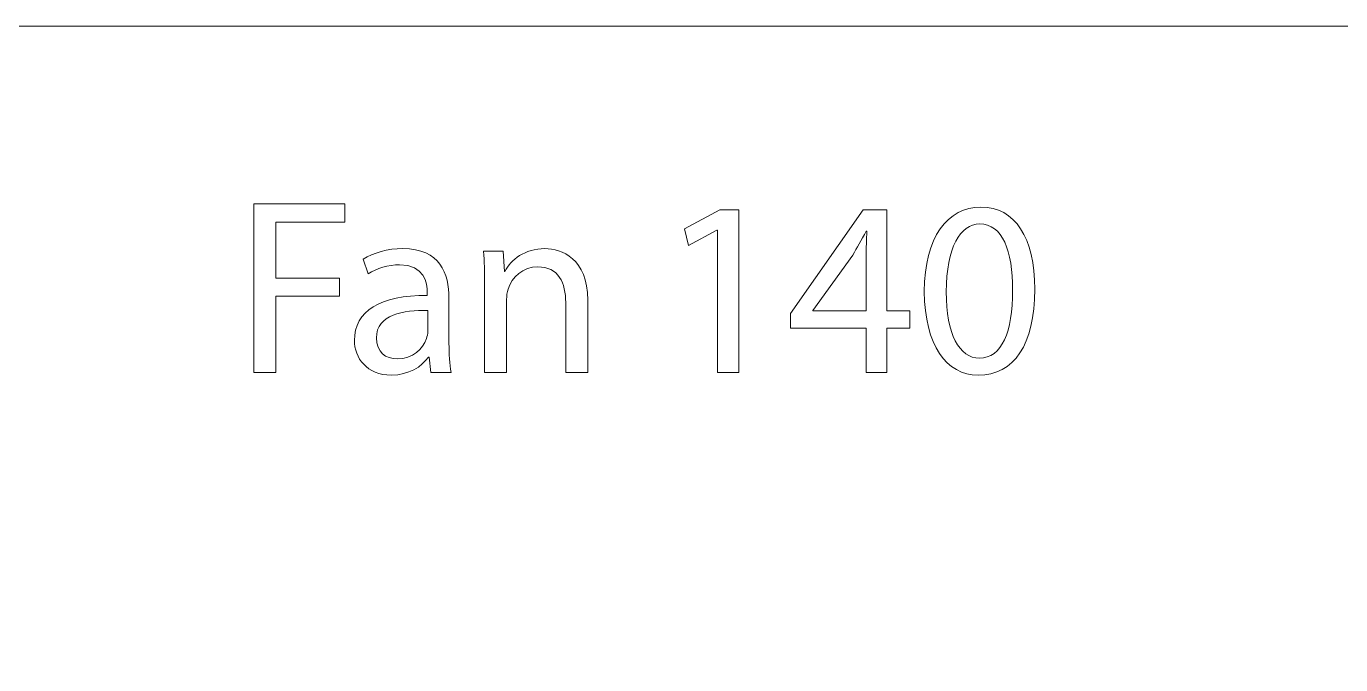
# Model space of a CAD drawing. Header units: millimetres. Extents: x -685 to 442, y -246 to 853.
# Drawn here: x -365.4 to -217.3, y 741.9 to 814 of the extents above; entities that cross this region are included whole.
import ezdxf

# ---------------------------------------------------------------- set-up
doc = ezdxf.new("R2010")
doc.units = ezdxf.units.MM
doc.header["$MEASUREMENT"] = 0
doc.layers.add('Layer 1', color=7, linetype='Continuous')

# ---------------------------------------------------------------- blocks, each defined once
blk = doc.blocks.new('block 115')
at = {"layer": 'Layer 1', "lineweight": 0}
for points in [[(-339.76, 793.93), (-329.52, 793.93), (-329.52, 791.87), (-337.31, 791.87), (-337.31, 785.55), (-330.11, 785.55), (-330.11, 783.52), (-337.31, 783.52), (-337.31, 774.91), (-339.76, 774.91), (-339.76, 793.93)], [(-287.52, 790.94), (-287.58, 790.94), (-290.77, 789.22), (-291.25, 791.11), (-287.24, 793.25), (-285.12, 793.25), (-285.12, 774.91), (-287.52, 774.91), (-287.52, 790.94)], [(-270.76, 774.91), (-270.76, 779.91), (-279.28, 779.91), (-279.28, 781.54), (-271.1, 793.25), (-268.42, 793.25), (-268.42, 781.85), (-265.85, 781.85), (-265.85, 779.91), (-268.42, 779.91), (-268.42, 774.91), (-270.76, 774.91)]]:
    blk.add_lwpolyline(points, dxfattribs=at)
for points, knots in [([(-251.76, 784.28), (-251.76, 778.04), (-254.08, 774.6), (-258.14, 774.6), (-261.73, 774.6), (-264.15, 777.96), (-264.21, 784.03), (-264.21, 790.18), (-261.56, 793.56), (-257.83, 793.56), (-253.97, 793.56), (-251.76, 790.12), (-251.76, 784.28)], [0, 0, 0, 0, 1, 1, 1, 2, 2, 2, 3, 3, 3, 4, 4, 4, 4]), ([(-261.73, 784), (-261.73, 779.23), (-260.26, 776.52), (-258, 776.52), (-255.46, 776.52), (-254.25, 779.48), (-254.25, 784.17), (-254.25, 788.68), (-255.41, 791.65), (-257.97, 791.65), (-260.15, 791.65), (-261.73, 788.99), (-261.73, 784)], [0, 0, 0, 0, 1, 1, 1, 2, 2, 2, 3, 3, 3, 4, 4, 4, 4]), ([(-270.76, 781.85), (-270.76, 781.85), (-270.76, 787.98), (-270.76, 787.98), (-270.76, 788.94), (-270.73, 789.9), (-270.67, 790.86), (-270.67, 790.86), (-270.76, 790.86), (-270.76, 790.86), (-271.32, 789.78), (-271.77, 788.99), (-272.28, 788.15), (-272.28, 788.15), (-276.77, 781.91), (-276.77, 781.91), (-276.77, 781.91), (-276.77, 781.85), (-276.77, 781.85), (-276.77, 781.85), (-270.76, 781.85), (-270.76, 781.85)], [0, 0, 0, 0, 1, 1, 1, 2, 2, 2, 3, 3, 3, 4, 4, 4, 5, 5, 5, 6, 6, 6, 7, 7, 7, 7]), ([(-319.81, 774.91), (-319.81, 774.91), (-320, 776.63), (-320, 776.63), (-320, 776.63), (-320.09, 776.63), (-320.09, 776.63), (-320.85, 775.56), (-322.32, 774.6), (-324.27, 774.6), (-327.03, 774.6), (-328.44, 776.55), (-328.44, 778.52), (-328.44, 781.82), (-325.51, 783.63), (-320.23, 783.6), (-320.23, 783.6), (-320.23, 783.88), (-320.23, 783.88), (-320.23, 785.01), (-320.54, 787.05), (-323.34, 787.05), (-324.61, 787.05), (-325.93, 786.65), (-326.89, 786.03), (-326.89, 786.03), (-327.46, 787.67), (-327.46, 787.67), (-326.33, 788.4), (-324.69, 788.88), (-322.97, 788.88), (-318.79, 788.88), (-317.78, 786.03), (-317.78, 783.29), (-317.78, 783.29), (-317.78, 778.18), (-317.78, 778.18), (-317.78, 777), (-317.72, 775.84), (-317.55, 774.91), (-317.55, 774.91), (-319.81, 774.91), (-319.81, 774.91)], [0, 0, 0, 0, 1, 1, 1, 2, 2, 2, 3, 3, 3, 4, 4, 4, 5, 5, 5, 6, 6, 6, 7, 7, 7, 8, 8, 8, 9, 9, 9, 10, 10, 10, 11, 11, 11, 12, 12, 12, 13, 13, 13, 14, 14, 14, 14]), ([(-313.77, 784.87), (-313.77, 786.28), (-313.8, 787.44), (-313.88, 788.57), (-313.88, 788.57), (-311.68, 788.57), (-311.68, 788.57), (-311.68, 788.57), (-311.54, 786.31), (-311.54, 786.31), (-311.54, 786.31), (-311.48, 786.31), (-311.48, 786.31), (-310.8, 787.61), (-309.22, 788.88), (-306.97, 788.88), (-305.08, 788.88), (-302.14, 787.75), (-302.14, 783.07), (-302.14, 783.07), (-302.14, 774.91), (-302.14, 774.91), (-302.14, 774.91), (-304.62, 774.91), (-304.62, 774.91), (-304.62, 774.91), (-304.62, 782.78), (-304.62, 782.78), (-304.62, 784.99), (-305.44, 786.82), (-307.79, 786.82), (-309.42, 786.82), (-310.69, 785.66), (-311.12, 784.28), (-311.23, 783.97), (-311.28, 783.55), (-311.28, 783.12), (-311.28, 783.12), (-311.28, 774.91), (-311.28, 774.91), (-311.28, 774.91), (-313.77, 774.91), (-313.77, 774.91), (-313.77, 774.91), (-313.77, 784.87), (-313.77, 784.87)], [0, 0, 0, 0, 1, 1, 1, 2, 2, 2, 3, 3, 3, 4, 4, 4, 5, 5, 5, 6, 6, 6, 7, 7, 7, 8, 8, 8, 9, 9, 9, 10, 10, 10, 11, 11, 11, 12, 12, 12, 13, 13, 13, 14, 14, 14, 15, 15, 15, 15]), ([(-320.17, 781.88), (-322.88, 781.94), (-325.96, 781.46), (-325.96, 778.8), (-325.96, 777.2), (-324.89, 776.43), (-323.62, 776.43), (-321.84, 776.43), (-320.71, 777.56), (-320.32, 778.72), (-320.23, 778.97), (-320.17, 779.26), (-320.17, 779.51), (-320.17, 779.51), (-320.17, 781.88), (-320.17, 781.88)], [0, 0, 0, 0, 1, 1, 1, 2, 2, 2, 3, 3, 3, 4, 4, 4, 5, 5, 5, 5])]:
    blk.add_open_spline(points, degree=3, knots=knots, dxfattribs=at)

msp = doc.modelspace()

# ---------------------------------------------------------------- linework, layer by layer
at = {"layer": 'Layer 1', "lineweight": 0}
msp.add_lwpolyline([(442.37, -246.04), (-637.63, -246.04), (-637.63, 813.96), (442.37, 813.96), (442.37, -246.04)], dxfattribs=at)

# ---------------------------------------------------------------- block references
at = {"layer": 'Layer 1'}
msp.add_blockref('block 115', (0, 0), dxfattribs=at)

doc.saveas('drawing.dxf')
